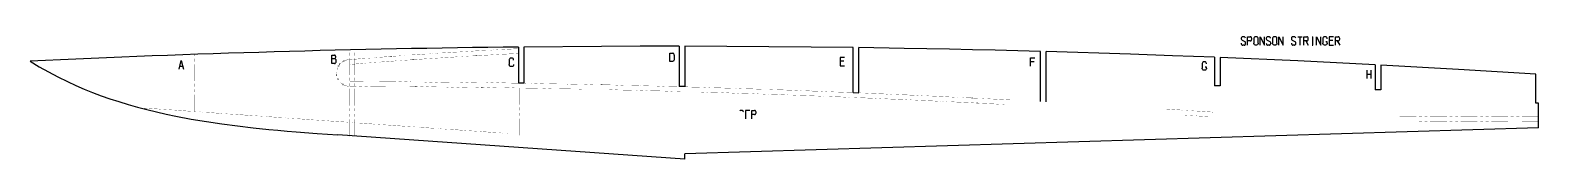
# Model space of a CAD drawing. Header units: inches. Extents: x 12 to 93.9, y 0.3 to 63.4.
# Drawn here: x 27.73 to 61.49, y 60.67 to 63.41 of the extents above; entities that cross this region are included whole.
import ezdxf

# ---------------------------------------------------------------- set-up
doc = ezdxf.new("R2010")
doc.units = ezdxf.units.IN
doc.header["$MEASUREMENT"] = 0

msp = doc.modelspace()

# ---------------------------------------------------------------- hatches: boundary and pattern name
at = {"transparency": 33554559}
for points in [[(34.654, 62.798), (34.658, 62.796), (34.659, 62.794), (34.674, 62.811), (34.673, 62.813), (34.671, 62.814)], [(34.671, 62.814), (34.673, 62.813), (34.674, 62.811), (34.691, 62.828), (34.689, 62.829), (34.688, 62.831)], [(34.689, 62.831), (34.689, 62.829), (34.691, 62.828), (34.709, 62.843), (34.709, 62.844), (34.708, 62.846)], [(34.708, 62.846), (34.709, 62.844), (34.709, 62.841), (34.729, 62.854), (34.728, 62.858), (34.726, 62.859)], [(34.726, 62.859), (34.728, 62.858), (34.729, 62.854), (34.749, 62.866), (34.749, 62.869), (34.748, 62.871)], [(34.748, 62.871), (34.749, 62.869), (34.749, 62.866), (34.771, 62.876), (34.769, 62.878), (34.769, 62.881)], [(34.769, 62.881), (34.769, 62.878), (34.771, 62.876), (34.793, 62.884), (34.793, 62.886), (34.791, 62.889)], [(34.791, 62.889), (34.793, 62.886), (34.793, 62.884), (34.816, 62.891), (34.814, 62.893), (34.814, 62.896)], [(34.838, 62.899), (34.838, 62.894), (34.864, 62.898), (34.863, 62.901), (34.863, 62.903)], [(34.863, 62.903), (34.863, 62.901), (34.864, 62.898), (35.238, 62.928), (35.238, 62.933)], [(35.299, 62.936), (35.299, 62.931), (35.363, 62.936), (35.363, 62.939), (35.361, 62.941)], [(35.299, 62.828), (35.299, 62.823), (35.363, 62.828), (35.363, 62.831), (35.361, 62.833)], [(35.423, 62.946), (35.423, 62.944), (35.424, 62.941), (35.486, 62.946), (35.486, 62.951)], [(35.423, 62.838), (35.423, 62.836), (35.424, 62.833), (35.486, 62.838), (35.486, 62.843)], [(35.546, 62.848), (35.546, 62.843), (35.828, 62.864), (35.828, 62.866), (35.826, 62.869)], [(35.808, 62.976), (35.808, 62.971), (35.921, 62.979), (35.921, 62.981), (35.919, 62.984)], [(35.826, 62.869), (35.828, 62.866), (35.828, 62.864), (35.921, 62.871), (35.921, 62.873), (35.919, 62.876)], [(35.981, 62.988), (35.981, 62.986), (35.983, 62.983), (36.044, 62.988), (36.044, 62.993)], [(35.981, 62.879), (35.981, 62.878), (35.983, 62.874), (36.044, 62.879), (36.044, 62.884)], [(36.283, 63.009), (36.283, 63.004), (36.604, 63.026), (36.604, 63.028), (36.603, 63.031)], [(36.298, 62.903), (36.298, 62.898), (36.604, 62.918), (36.604, 62.921), (36.603, 62.923)], [(36.664, 63.034), (36.666, 63.033), (36.666, 63.029), (36.729, 63.034), (36.728, 63.036), (36.728, 63.039)], [(36.664, 62.926), (36.666, 62.924), (36.666, 62.921), (36.729, 62.926), (36.728, 62.929), (36.728, 62.931)], [(37.473, 63.084), (37.474, 63.083), (37.474, 63.079), (37.538, 63.084), (37.536, 63.086), (37.536, 63.089)], [(37.473, 62.978), (37.474, 62.974), (37.474, 62.973), (37.538, 62.976), (37.536, 62.978), (37.536, 62.981)], [(37.596, 63.093), (37.596, 63.089), (37.598, 63.088), (37.706, 63.094), (37.706, 63.099)], [(37.596, 62.984), (37.596, 62.983), (37.598, 62.979), (37.713, 62.986), (37.713, 62.991)], [(38.158, 63.016), (38.158, 63.011), (38.184, 63.013), (38.184, 63.014), (38.183, 63.018)], [(38.183, 63.018), (38.184, 63.014), (38.184, 63.013), (38.221, 63.014), (38.221, 63.019)], [(34.588, 62.549), (34.589, 62.551), (34.593, 62.551), (34.591, 62.554), (34.586, 62.554)], [(34.591, 62.673), (34.596, 62.673), (34.603, 62.693), (34.599, 62.694), (34.598, 62.694)], [(34.598, 62.694), (34.599, 62.694), (34.603, 62.693), (34.611, 62.714), (34.608, 62.716), (34.606, 62.716)], [(34.606, 62.486), (34.608, 62.486), (34.611, 62.488), (34.609, 62.493), (34.608, 62.491), (34.604, 62.489)], [(34.606, 62.718), (34.608, 62.716), (34.611, 62.714), (34.619, 62.736), (34.618, 62.738), (34.616, 62.738)], [(34.616, 62.464), (34.618, 62.466), (34.621, 62.466), (34.611, 62.488), (34.608, 62.486), (34.606, 62.486)], [(34.616, 62.739), (34.618, 62.738), (34.619, 62.736), (34.631, 62.756), (34.629, 62.758), (34.628, 62.759)], [(34.628, 62.444), (34.629, 62.444), (34.633, 62.446), (34.621, 62.466), (34.618, 62.466), (34.616, 62.464)], [(34.628, 62.759), (34.629, 62.758), (34.631, 62.756), (34.644, 62.776), (34.643, 62.778), (34.641, 62.779)], [(34.641, 62.779), (34.643, 62.778), (34.644, 62.776), (34.659, 62.794), (34.658, 62.796), (34.654, 62.798)], [(34.634, 62.434), (34.636, 62.434), (34.638, 62.436), (34.633, 62.446), (34.629, 62.444), (34.628, 62.443)], [(34.689, 62.371), (34.691, 62.374), (34.693, 62.376), (34.678, 62.389), (34.676, 62.388), (34.674, 62.386)], [(34.708, 62.358), (34.709, 62.359), (34.711, 62.361), (34.693, 62.376), (34.691, 62.374), (34.689, 62.371)], [(34.728, 62.344), (34.729, 62.346), (34.731, 62.348), (34.711, 62.361), (34.709, 62.359), (34.708, 62.358)], [(34.748, 62.333), (34.749, 62.334), (34.751, 62.336), (34.731, 62.348), (34.729, 62.346), (34.728, 62.344)], [(34.769, 62.323), (34.771, 62.324), (34.773, 62.328), (34.751, 62.338), (34.749, 62.334), (34.748, 62.333)], [(34.793, 62.314), (34.793, 62.316), (34.794, 62.319), (34.771, 62.328), (34.771, 62.324), (34.769, 62.323)], [(34.814, 62.308), (34.816, 62.311), (34.816, 62.313), (34.794, 62.319), (34.793, 62.316), (34.793, 62.314)], [(34.838, 62.303), (34.839, 62.306), (34.839, 62.308), (34.816, 62.313), (34.816, 62.308)], [(36.023, 62.298), (36.023, 62.293), (36.359, 62.291), (36.361, 62.294), (36.361, 62.296)], [(36.023, 62.298), (36.023, 62.293), (36.359, 62.291), (36.361, 62.294), (36.361, 62.296)], [(36.361, 62.296), (36.361, 62.294), (36.359, 62.291), (36.398, 62.291), (36.398, 62.296)], [(36.361, 62.296), (36.361, 62.294), (36.359, 62.291), (36.398, 62.291), (36.398, 62.296)], [(39.448, 62.254), (39.448, 62.249), (39.821, 62.243), (39.823, 62.246), (39.823, 62.248)], [(39.448, 62.254), (39.448, 62.249), (39.821, 62.243), (39.823, 62.246), (39.823, 62.248)], [(39.885, 62.246), (39.883, 62.244), (39.883, 62.241), (39.946, 62.241), (39.946, 62.243), (39.948, 62.246)], [(39.885, 62.246), (39.883, 62.244), (39.883, 62.241), (39.946, 62.241), (39.946, 62.243), (39.948, 62.246)], [(40.01, 62.244), (40.008, 62.241), (40.008, 62.239), (40.056, 62.238), (40.056, 62.243)], [(40.01, 62.244), (40.008, 62.241), (40.008, 62.239), (40.056, 62.238), (40.056, 62.243)], [(40.056, 62.243), (40.056, 62.238), (40.071, 62.238), (40.071, 62.241), (40.073, 62.243)], [(40.056, 62.243), (40.056, 62.238), (40.071, 62.238), (40.071, 62.241), (40.073, 62.243)], [(44.118, 62.133), (44.118, 62.129), (44.116, 62.128), (44.18, 62.126), (44.181, 62.128), (44.181, 62.131)], [(44.118, 62.133), (44.118, 62.129), (44.116, 62.128), (44.18, 62.126), (44.181, 62.128), (44.181, 62.131)], [(44.155, 62.239), (44.155, 62.234), (44.216, 62.233), (44.218, 62.234), (44.218, 62.238)], [(44.241, 62.128), (44.241, 62.126), (44.24, 62.123), (44.488, 62.114), (44.488, 62.119)], [(44.241, 62.128), (44.241, 62.126), (44.24, 62.123), (44.488, 62.114), (44.488, 62.119)], [(44.28, 62.234), (44.28, 62.233), (44.278, 62.229), (44.341, 62.228), (44.341, 62.231), (44.343, 62.233)], [(44.403, 62.231), (44.401, 62.228), (44.401, 62.226), (44.776, 62.213), (44.776, 62.218)], [(30.176, 61.828), (30.176, 61.823), (30.216, 61.819), (30.218, 61.821), (30.218, 61.824)], [(30.278, 61.819), (30.276, 61.818), (30.276, 61.814), (30.651, 61.789), (30.651, 61.794)], [(44.925, 62.104), (44.925, 62.099), (45.226, 62.088), (45.228, 62.091), (45.228, 62.093)], [(44.925, 62.104), (44.925, 62.099), (45.226, 62.088), (45.228, 62.091), (45.228, 62.093)], [(45.228, 62.093), (45.228, 62.091), (45.226, 62.088), (45.3, 62.084), (45.3, 62.089)], [(45.228, 62.093), (45.228, 62.091), (45.226, 62.088), (45.3, 62.084), (45.3, 62.089)], [(47.23, 62.118), (47.23, 62.113), (47.285, 62.111), (47.285, 62.113), (47.286, 62.116)], [(47.286, 62.116), (47.285, 62.113), (47.285, 62.111), (47.603, 62.096), (47.605, 62.099), (47.605, 62.101)], [(47.666, 62.099), (47.666, 62.096), (47.665, 62.094), (47.728, 62.091), (47.728, 62.093), (47.73, 62.096)], [(48.1, 61.971), (48.1, 61.968), (48.098, 61.966), (48.161, 61.963), (48.163, 61.964), (48.163, 61.968)], [(48.1, 61.971), (48.1, 61.968), (48.098, 61.966), (48.161, 61.963), (48.163, 61.964), (48.163, 61.968)], [(48.225, 61.964), (48.223, 61.963), (48.223, 61.959), (48.286, 61.956), (48.286, 61.961)], [(48.225, 61.964), (48.223, 61.963), (48.223, 61.959), (48.286, 61.956), (48.286, 61.961)], [(49.035, 62.033), (49.035, 62.031), (49.033, 62.028), (49.096, 62.024), (49.098, 62.028), (49.098, 62.029)], [(49.16, 62.026), (49.158, 62.024), (49.158, 62.021), (49.221, 62.018), (49.221, 62.023)], [(49.323, 62.018), (49.323, 62.016), (49.322, 62.013), (49.657, 61.996), (49.657, 62.001)], [(49.468, 61.903), (49.468, 61.899), (49.466, 61.898), (49.53, 61.894), (49.53, 61.896), (49.532, 61.899)], [(49.468, 61.903), (49.468, 61.899), (49.466, 61.898), (49.53, 61.894), (49.53, 61.896), (49.532, 61.899)], [(53.143, 61.798), (53.142, 61.794), (53.142, 61.793), (53.517, 61.768), (53.517, 61.773)], [(30.838, 61.781), (30.838, 61.776), (30.899, 61.771), (30.901, 61.774), (30.901, 61.776)], [(30.961, 61.773), (30.959, 61.769), (30.959, 61.768), (31.334, 61.741), (31.334, 61.746)], [(31.521, 61.733), (31.521, 61.728), (31.583, 61.724), (31.584, 61.726), (31.584, 61.728)], [(31.644, 61.724), (31.643, 61.721), (31.643, 61.719), (32.018, 61.693), (32.018, 61.698)], [(32.204, 61.684), (32.204, 61.679), (32.266, 61.676), (32.268, 61.678), (32.268, 61.681)], [(32.328, 61.676), (32.326, 61.674), (32.326, 61.671), (32.701, 61.646), (32.701, 61.651)], [(32.888, 61.638), (32.888, 61.633), (32.949, 61.628), (32.951, 61.631), (32.951, 61.633)], [(33.011, 61.629), (33.009, 61.626), (33.009, 61.624), (33.384, 61.598), (33.384, 61.603)], [(33.571, 61.589), (33.571, 61.584), (33.633, 61.579), (33.634, 61.583), (33.634, 61.584)], [(33.694, 61.581), (33.693, 61.578), (33.693, 61.576), (34.068, 61.549), (34.068, 61.554)], [(34.254, 61.541), (34.254, 61.536), (34.316, 61.533), (34.318, 61.534), (34.318, 61.538)], [(34.378, 61.533), (34.376, 61.531), (34.376, 61.528), (34.751, 61.503), (34.751, 61.508)], [(34.938, 61.494), (34.938, 61.489), (34.999, 61.484), (35.001, 61.488), (35.001, 61.489)], [(35.061, 61.486), (35.059, 61.483), (35.059, 61.481), (35.434, 61.454), (35.434, 61.459)], [(35.621, 61.446), (35.621, 61.441), (35.683, 61.436), (35.684, 61.439), (35.684, 61.441)], [(35.744, 61.438), (35.743, 61.434), (35.743, 61.433), (36.118, 61.406), (36.118, 61.411)], [(36.304, 61.398), (36.304, 61.393), (36.366, 61.389), (36.368, 61.391), (36.368, 61.394)], [(36.428, 61.389), (36.426, 61.388), (36.426, 61.384), (36.801, 61.359), (36.801, 61.364)], [(36.988, 61.351), (36.988, 61.346), (37.049, 61.341), (37.051, 61.344), (37.051, 61.346)], [(37.111, 61.343), (37.109, 61.339), (37.109, 61.338), (37.484, 61.311), (37.484, 61.316)], [(37.671, 61.303), (37.671, 61.298), (37.733, 61.293), (37.734, 61.296), (37.734, 61.298)], [(37.794, 61.294), (37.793, 61.291), (37.793, 61.289), (38.168, 61.263), (38.168, 61.268)], [(38.354, 61.254), (38.354, 61.249), (38.416, 61.246), (38.418, 61.248), (38.418, 61.251)]]:
    msp.add_hatch(color=7, dxfattribs=at).paths.add_polyline_path(points)

# ---------------------------------------------------------------- linework, layer by layer
at = {"color": 7, "lineweight": -3}
for points in [[(38.656, 63.183), (38.656, 62.374)], [(42.251, 63.199), (41.383, 63.199), (40.515, 63.196), (38.779, 63.183)], [(38.779, 63.183), (38.779, 62.374)], [(42.251, 63.199), (42.251, 62.296)], [(46.146, 63.171), (45.203, 63.183), (44.258, 63.191), (42.376, 63.199)], [(42.376, 63.199), (42.376, 62.296)], [(46.146, 62.163), (46.146, 63.171)], [(50.34, 63.084), (49.831, 63.098), (49.323, 63.111), (48.815, 63.123), (48.306, 63.134), (47.798, 63.144), (47.29, 63.153), (46.271, 63.169)], [(46.271, 62.158), (46.271, 63.169)], [(54.835, 63.393), (54.832, 63.381)], [(54.832, 63.381), (54.832, 63.366)], [(54.832, 63.366), (54.835, 63.353), (54.842, 63.343), (54.852, 63.336)], [(54.832, 63.268), (54.833, 63.254), (54.838, 63.243), (54.847, 63.233), (54.855, 63.228), (54.867, 63.226)], [(54.895, 63.413), (54.862, 63.413), (54.85, 63.411), (54.842, 63.404), (54.835, 63.393)], [(54.852, 63.336), (54.91, 63.308)], [(54.9, 63.226), (54.867, 63.226)], [(54.922, 63.396), (54.913, 63.406), (54.905, 63.411), (54.895, 63.413)], [(54.9, 63.226), (54.91, 63.228), (54.918, 63.234), (54.927, 63.246), (54.93, 63.259)], [(54.93, 63.276), (54.927, 63.289), (54.918, 63.299), (54.91, 63.308)], [(54.927, 63.384), (54.922, 63.396)], [(54.93, 63.259), (54.93, 63.276)], [(54.972, 63.413), (55.035, 63.413)], [(54.972, 63.226), (54.972, 63.413)], [(55.035, 63.319), (54.972, 63.319)], [(55.047, 63.409), (55.035, 63.413)], [(55.035, 63.319), (55.047, 63.323)], [(55.058, 63.403), (55.047, 63.409)], [(55.047, 63.323), (55.058, 63.329)], [(55.065, 63.389), (55.058, 63.403)], [(55.058, 63.329), (55.065, 63.343)], [(55.068, 63.374), (55.065, 63.389)], [(55.065, 63.343), (55.068, 63.358)], [(55.068, 63.358), (55.068, 63.374)], [(55.113, 63.381), (55.112, 63.366)], [(55.112, 63.366), (55.112, 63.273)], [(55.113, 63.258), (55.112, 63.273)], [(55.118, 63.393), (55.113, 63.381)], [(55.118, 63.246), (55.113, 63.258)], [(55.125, 63.404), (55.118, 63.393)], [(55.125, 63.234), (55.118, 63.246)], [(55.135, 63.409), (55.125, 63.404)], [(55.135, 63.229), (55.125, 63.234)], [(55.147, 63.413), (55.135, 63.409)], [(55.147, 63.226), (55.135, 63.229)], [(55.175, 63.413), (55.147, 63.413)], [(55.175, 63.226), (55.147, 63.226)], [(55.187, 63.409), (55.175, 63.413)], [(55.187, 63.229), (55.175, 63.226)], [(55.197, 63.404), (55.187, 63.409)], [(55.197, 63.234), (55.187, 63.229)], [(55.203, 63.393), (55.197, 63.404)], [(55.203, 63.246), (55.197, 63.234)], [(55.208, 63.381), (55.203, 63.393)], [(55.208, 63.258), (55.203, 63.246)], [(55.21, 63.366), (55.208, 63.381)], [(55.21, 63.273), (55.208, 63.258)], [(55.21, 63.273), (55.21, 63.366)], [(55.252, 63.413), (55.35, 63.226)], [(55.252, 63.226), (55.252, 63.413)], [(55.35, 63.226), (55.35, 63.413)], [(55.397, 63.393), (55.393, 63.381)], [(55.393, 63.381), (55.393, 63.366)], [(55.393, 63.366), (55.397, 63.353), (55.403, 63.343), (55.413, 63.336)], [(55.393, 63.268), (55.395, 63.254), (55.4, 63.243), (55.408, 63.233), (55.417, 63.228), (55.428, 63.226)], [(55.457, 63.413), (55.423, 63.413), (55.412, 63.411), (55.403, 63.404), (55.397, 63.393)], [(55.413, 63.336), (55.472, 63.308)], [(55.462, 63.226), (55.428, 63.226)], [(55.483, 63.396), (55.475, 63.406), (55.467, 63.411), (55.457, 63.413)], [(55.462, 63.226), (55.472, 63.228), (55.48, 63.234), (55.488, 63.246), (55.492, 63.259)], [(55.492, 63.276), (55.488, 63.289), (55.48, 63.299), (55.472, 63.308)], [(55.488, 63.384), (55.483, 63.396)], [(55.492, 63.259), (55.492, 63.276)], [(55.535, 63.381), (55.533, 63.366)], [(55.533, 63.366), (55.533, 63.273)], [(55.535, 63.258), (55.533, 63.273)], [(55.54, 63.393), (55.535, 63.381)], [(55.54, 63.246), (55.535, 63.258)], [(55.547, 63.404), (55.54, 63.393)], [(55.547, 63.234), (55.54, 63.246)], [(55.557, 63.409), (55.547, 63.404)], [(55.557, 63.229), (55.547, 63.234)], [(55.568, 63.413), (55.557, 63.409)], [(55.568, 63.226), (55.557, 63.229)], [(55.597, 63.413), (55.568, 63.413)], [(55.597, 63.226), (55.568, 63.226)], [(55.608, 63.409), (55.597, 63.413)], [(55.608, 63.229), (55.597, 63.226)], [(55.618, 63.404), (55.608, 63.409)], [(55.618, 63.234), (55.608, 63.229)], [(55.625, 63.393), (55.618, 63.404)], [(55.625, 63.246), (55.618, 63.234)], [(55.63, 63.381), (55.625, 63.393)], [(55.63, 63.258), (55.625, 63.246)], [(55.632, 63.366), (55.63, 63.381)], [(55.632, 63.273), (55.63, 63.258)], [(55.632, 63.273), (55.632, 63.366)], [(55.673, 63.413), (55.772, 63.226)], [(55.673, 63.226), (55.673, 63.413)], [(55.772, 63.226), (55.772, 63.413)], [(55.958, 63.393), (55.955, 63.381)], [(55.955, 63.381), (55.955, 63.366)], [(55.955, 63.366), (55.958, 63.353), (55.965, 63.343), (55.975, 63.336)], [(55.955, 63.268), (55.957, 63.254), (55.963, 63.243), (55.97, 63.233), (55.98, 63.228), (55.99, 63.226)], [(56.018, 63.413), (55.985, 63.413), (55.973, 63.411), (55.965, 63.404), (55.958, 63.393)], [(55.975, 63.336), (56.033, 63.308)], [(56.023, 63.226), (55.99, 63.226)], [(56.045, 63.396), (56.037, 63.406), (56.028, 63.411), (56.018, 63.413)], [(56.023, 63.226), (56.033, 63.228), (56.042, 63.234), (56.05, 63.246), (56.053, 63.259)], [(56.053, 63.276), (56.05, 63.289), (56.042, 63.299), (56.033, 63.308)], [(56.05, 63.384), (56.045, 63.396)], [(56.053, 63.259), (56.053, 63.276)], [(56.095, 63.413), (56.193, 63.413)], [(56.145, 63.413), (56.145, 63.226)], [(56.235, 63.226), (56.235, 63.413), (56.299, 63.413)], [(56.299, 63.319), (56.235, 63.319)], [(56.275, 63.319), (56.333, 63.226)], [(56.312, 63.409), (56.299, 63.413)], [(56.299, 63.319), (56.312, 63.323)], [(56.322, 63.403), (56.312, 63.409)], [(56.312, 63.323), (56.322, 63.329)], [(56.33, 63.389), (56.322, 63.403)], [(56.322, 63.329), (56.33, 63.343)], [(56.333, 63.374), (56.33, 63.389)], [(56.33, 63.343), (56.333, 63.358)], [(56.333, 63.358), (56.333, 63.374)], [(56.417, 63.413), (56.433, 63.413)], [(56.417, 63.226), (56.433, 63.226)], [(56.425, 63.413), (56.425, 63.226)], [(56.517, 63.413), (56.615, 63.226)], [(56.517, 63.226), (56.517, 63.413)], [(56.615, 63.226), (56.615, 63.413)], [(56.658, 63.381), (56.657, 63.366)], [(56.657, 63.366), (56.657, 63.273)], [(56.658, 63.258), (56.657, 63.273)], [(56.663, 63.393), (56.658, 63.381)], [(56.663, 63.246), (56.658, 63.258)], [(56.67, 63.404), (56.663, 63.393)], [(56.67, 63.234), (56.663, 63.246)], [(56.68, 63.409), (56.67, 63.404)], [(56.68, 63.229), (56.67, 63.234)], [(56.692, 63.413), (56.68, 63.409)], [(56.692, 63.226), (56.68, 63.229)], [(56.72, 63.413), (56.692, 63.413)], [(56.72, 63.226), (56.692, 63.226)], [(56.732, 63.409), (56.72, 63.413)], [(56.732, 63.229), (56.72, 63.226)], [(56.755, 63.296), (56.723, 63.296)], [(56.742, 63.404), (56.732, 63.409)], [(56.742, 63.234), (56.732, 63.229)], [(56.748, 63.393), (56.742, 63.404)], [(56.748, 63.246), (56.742, 63.234)], [(56.753, 63.381), (56.748, 63.393)], [(56.753, 63.258), (56.748, 63.246)], [(56.755, 63.366), (56.753, 63.381)], [(56.755, 63.273), (56.753, 63.258)], [(56.755, 63.273), (56.755, 63.296)], [(56.797, 63.413), (56.797, 63.226)], [(56.895, 63.413), (56.797, 63.413)], [(56.882, 63.331), (56.797, 63.331)], [(56.797, 63.226), (56.895, 63.226)], [(56.938, 63.226), (56.938, 63.413), (57.002, 63.413)], [(57.002, 63.319), (56.938, 63.319)], [(56.977, 63.319), (57.037, 63.226)], [(57.013, 63.409), (57.002, 63.413)], [(57.002, 63.319), (57.013, 63.323)], [(57.023, 63.403), (57.013, 63.409)], [(57.013, 63.323), (57.023, 63.329)], [(57.032, 63.389), (57.023, 63.403)], [(57.023, 63.329), (57.032, 63.343)], [(57.035, 63.374), (57.032, 63.389)], [(57.032, 63.343), (57.035, 63.358)], [(57.035, 63.358), (57.035, 63.374)], [(27.727, 62.868), (27.931, 62.743), (28.137, 62.626), (28.347, 62.514), (28.561, 62.409), (28.748, 62.324), (28.936, 62.243), (29.126, 62.166), (29.319, 62.094), (29.513, 62.026), (29.709, 61.961), (29.918, 61.898), (30.129, 61.838), (30.341, 61.783), (30.554, 61.729), (30.771, 61.681), (30.988, 61.634), (31.328, 61.571), (31.673, 61.513), (32.018, 61.461), (32.368, 61.416), (32.718, 61.374), (33.069, 61.338), (33.273, 61.319), (33.478, 61.301), (33.683, 61.284), (34.148, 61.248), (34.613, 61.214)], [(31.061, 62.691), (31.109, 62.879), (31.159, 62.691)], [(34.479, 63.003), (34.538, 63.003)], [(34.479, 62.814), (34.479, 63.003)], [(34.538, 62.919), (34.479, 62.919)], [(34.538, 62.814), (34.479, 62.814)], [(34.548, 62.999), (34.538, 63.003)], [(34.538, 62.919), (34.548, 62.924)], [(34.551, 62.916), (34.538, 62.919)], [(34.538, 62.814), (34.551, 62.818)], [(34.558, 62.993), (34.548, 62.999)], [(34.548, 62.924), (34.558, 62.931)], [(34.563, 62.908), (34.551, 62.916)], [(34.551, 62.818), (34.563, 62.826)], [(34.564, 62.981), (34.558, 62.993)], [(34.558, 62.931), (34.564, 62.941)], [(34.573, 62.893), (34.563, 62.908)], [(34.563, 62.826), (34.573, 62.841)], [(34.568, 62.968), (34.564, 62.981)], [(34.564, 62.941), (34.568, 62.954)], [(34.568, 62.954), (34.568, 62.968)], [(34.576, 62.876), (34.573, 62.893)], [(34.573, 62.841), (34.576, 62.858)], [(34.576, 62.858), (34.576, 62.876)], [(38.451, 62.901), (38.449, 62.888)], [(38.449, 62.888), (38.449, 62.794)], [(38.456, 62.914), (38.451, 62.901)], [(38.463, 62.924), (38.456, 62.914)], [(38.473, 62.931), (38.463, 62.924)], [(38.483, 62.934), (38.473, 62.931)], [(38.514, 62.934), (38.483, 62.934)], [(38.524, 62.931), (38.514, 62.934)], [(38.534, 62.924), (38.524, 62.931)], [(38.541, 62.914), (38.534, 62.924)], [(38.546, 62.901), (38.541, 62.914)], [(38.548, 62.888), (38.546, 62.901)], [(42.045, 63.048), (42.108, 63.048)], [(42.045, 62.861), (42.045, 63.048)], [(42.108, 62.861), (42.045, 62.861)], [(42.118, 63.046), (42.108, 63.048)], [(42.118, 62.863), (42.108, 62.861)], [(42.128, 63.039), (42.118, 63.046)], [(42.128, 62.869), (42.118, 62.863)], [(42.136, 63.029), (42.128, 63.039)], [(42.136, 62.879), (42.128, 62.869)], [(42.141, 63.016), (42.136, 63.029)], [(42.141, 62.894), (42.136, 62.879)], [(42.143, 63.001), (42.141, 63.016)], [(42.143, 62.908), (42.141, 62.894)], [(42.143, 63.001), (42.143, 62.908)], [(45.853, 62.951), (45.853, 62.763)], [(45.951, 62.951), (45.853, 62.951)], [(45.936, 62.869), (45.853, 62.869)], [(50.116, 62.941), (50.215, 62.941)], [(50.116, 62.754), (50.116, 62.941)], [(50.116, 62.859), (50.2, 62.859)], [(50.34, 61.961), (50.34, 63.084)], [(54.235, 62.953), (53.293, 62.989), (52.35, 63.023), (50.465, 63.081)], [(50.465, 61.954), (50.465, 63.081)], [(53.958, 62.818), (53.957, 62.804)], [(53.957, 62.804), (53.957, 62.711)], [(53.963, 62.831), (53.958, 62.818)], [(53.97, 62.843), (53.963, 62.831)], [(53.98, 62.848), (53.97, 62.843)], [(53.992, 62.851), (53.98, 62.848)], [(54.02, 62.851), (53.992, 62.851)], [(54.033, 62.848), (54.02, 62.851)], [(54.042, 62.843), (54.033, 62.848)], [(54.05, 62.831), (54.042, 62.843)], [(54.053, 62.818), (54.05, 62.831)], [(54.055, 62.804), (54.053, 62.818)], [(54.235, 62.953), (54.235, 62.313)], [(57.832, 62.786), (56.963, 62.829), (56.097, 62.871), (54.36, 62.948)], [(54.36, 62.948), (54.36, 62.313)], [(31.144, 62.748), (31.076, 62.748)], [(38.451, 62.779), (38.449, 62.794)], [(38.456, 62.766), (38.451, 62.779)], [(38.463, 62.756), (38.456, 62.766)], [(38.473, 62.749), (38.463, 62.756)], [(38.483, 62.748), (38.473, 62.749)], [(38.514, 62.748), (38.483, 62.748)], [(38.524, 62.749), (38.514, 62.748)], [(38.534, 62.756), (38.524, 62.749)], [(38.541, 62.766), (38.534, 62.756)], [(38.546, 62.779), (38.541, 62.766)], [(38.548, 62.794), (38.546, 62.779)], [(45.853, 62.763), (45.951, 62.763)], [(53.958, 62.696), (53.957, 62.711)], [(53.963, 62.684), (53.958, 62.696)], [(53.97, 62.673), (53.963, 62.684)], [(53.98, 62.668), (53.97, 62.673)], [(53.992, 62.664), (53.98, 62.668)], [(54.02, 62.664), (53.992, 62.664)], [(54.033, 62.668), (54.02, 62.664)], [(54.055, 62.734), (54.023, 62.734)], [(54.042, 62.673), (54.033, 62.668)], [(54.05, 62.684), (54.042, 62.673)], [(54.053, 62.696), (54.05, 62.684)], [(54.055, 62.711), (54.053, 62.696)], [(54.055, 62.711), (54.055, 62.734)], [(57.64, 62.664), (57.64, 62.476)], [(57.739, 62.571), (57.64, 62.571)], [(57.739, 62.476), (57.739, 62.664)], [(57.832, 62.786), (57.832, 62.228)], [(61.427, 62.578), (60.559, 62.631), (59.692, 62.683), (57.957, 62.779)], [(57.957, 62.779), (57.957, 62.228)], [(61.427, 61.929), (61.427, 62.578)], [(38.779, 62.374), (38.656, 62.374)], [(42.376, 62.296), (42.251, 62.296)], [(46.146, 62.163), (46.271, 62.158)], [(54.36, 62.313), (54.235, 62.313)], [(57.957, 62.228), (57.832, 62.228)], [(61.488, 61.929), (61.427, 61.929)], [(61.488, 61.376), (61.488, 61.929)], [(43.62, 61.759), (43.61, 61.753)], [(43.631, 61.763), (43.62, 61.759)], [(43.66, 61.763), (43.631, 61.763)], [(43.671, 61.759), (43.66, 61.763)], [(43.681, 61.753), (43.671, 61.759)], [(43.688, 61.743), (43.681, 61.753)], [(43.693, 61.729), (43.688, 61.743)], [(43.736, 61.763), (43.736, 61.576)], [(43.835, 61.763), (43.736, 61.763)], [(43.878, 61.576), (43.878, 61.763), (43.941, 61.763)], [(43.941, 61.669), (43.878, 61.669)], [(43.953, 61.759), (43.941, 61.763)], [(43.941, 61.669), (43.953, 61.673)], [(43.963, 61.753), (43.953, 61.759)], [(43.953, 61.673), (43.963, 61.679)], [(43.971, 61.739), (43.963, 61.753)], [(43.963, 61.679), (43.971, 61.693)], [(43.975, 61.724), (43.971, 61.739)], [(43.971, 61.693), (43.975, 61.708)], [(43.975, 61.708), (43.975, 61.724)], [(42.376, 60.671), (34.613, 61.214)], [(61.488, 61.376), (42.376, 60.793)], [(42.376, 60.671), (42.376, 60.793)]]:
    msp.add_lwpolyline(points, dxfattribs=at)
for points in [[(34.671, 62.814), (34.671, 62.814), (34.673, 62.813)], [(34.708, 62.846), (34.708, 62.846), (34.709, 62.844)], [(34.726, 62.859), (34.726, 62.859), (34.728, 62.858)], [(34.748, 62.871), (34.748, 62.871), (34.749, 62.869)], [(34.769, 62.881), (34.769, 62.878)], [(34.791, 62.889), (34.791, 62.889), (34.793, 62.886)], [(34.814, 62.896), (34.814, 62.893)], [(34.838, 62.899), (34.838, 62.898)], [(35.808, 62.976), (35.808, 62.973)], [(35.826, 62.869), (35.826, 62.869), (35.828, 62.866)], [(36.283, 63.009), (36.283, 63.006)], [(36.298, 62.903), (36.298, 62.899)], [(37.231, 63.071), (37.231, 63.068)], [(37.241, 62.963), (37.241, 62.961)], [(37.706, 63.099), (37.706, 63.096)], [(37.713, 62.991), (37.713, 62.989)], [(38.181, 63.124), (38.181, 63.123)], [(38.183, 63.018), (38.183, 63.018), (38.184, 63.014)], [(34.583, 62.601), (34.586, 62.601)], [(34.584, 62.578), (34.586, 62.578)], [(34.586, 62.554), (34.589, 62.554)], [(34.598, 62.694), (34.599, 62.694)], [(34.606, 62.486), (34.608, 62.486)], [(34.616, 62.464), (34.616, 62.464), (34.618, 62.466)], [(34.628, 62.759), (34.628, 62.759), (34.629, 62.758)], [(34.641, 62.779), (34.641, 62.779), (34.643, 62.778)], [(34.654, 62.798), (34.654, 62.798), (34.658, 62.796)], [(34.689, 62.371), (34.689, 62.371), (34.691, 62.374)], [(34.708, 62.358), (34.708, 62.358), (34.709, 62.359)], [(34.728, 62.344), (34.728, 62.344), (34.729, 62.346)], [(34.748, 62.333), (34.748, 62.333), (34.749, 62.334)], [(34.769, 62.323), (34.769, 62.323), (34.771, 62.324)], [(34.793, 62.314), (34.793, 62.316)], [(36.361, 62.296), (36.361, 62.294)], [(36.361, 62.296), (36.361, 62.294)], [(37.711, 62.389), (37.711, 62.388)], [(37.838, 62.281), (37.838, 62.278)], [(37.838, 62.281), (37.838, 62.278)], [(40.056, 62.243), (40.056, 62.241)], [(40.056, 62.243), (40.056, 62.241)], [(40.515, 62.341), (40.515, 62.339)], [(41.383, 62.321), (41.383, 62.319)], [(41.533, 62.209), (41.533, 62.208)], [(41.533, 62.209), (41.533, 62.208)], [(42.273, 62.189), (42.273, 62.188)], [(42.273, 62.189), (42.273, 62.188)], [(43.011, 62.168), (43.011, 62.166)], [(43.011, 62.168), (43.011, 62.166)], [(43.75, 62.144), (43.75, 62.143)], [(43.75, 62.144), (43.75, 62.143)], [(45.203, 62.201), (45.203, 62.199)], [(44.488, 62.119), (44.488, 62.118)], [(44.488, 62.119), (44.488, 62.118)], [(45.228, 62.093), (45.228, 62.091)], [(45.228, 62.093), (45.228, 62.091)], [(45.966, 62.064), (45.966, 62.061)], [(45.966, 62.064), (45.966, 62.061)], [(47.286, 62.116), (47.286, 62.116), (47.285, 62.113)], [(47.443, 62.001), (47.443, 61.998)], [(47.443, 62.001), (47.443, 61.998)], [(47.795, 62.091), (47.795, 62.093), (47.795, 62.093)], [(48.813, 62.044), (48.813, 62.041)], [(48.92, 61.931), (48.92, 61.928)], [(48.92, 61.931), (48.92, 61.928)], [(49.323, 62.018), (49.323, 62.016)]]:
    msp.add_lwpolyline(points, close=True, dxfattribs=at)
msp.add_arc((41.933, -240.262), 303.462, 90.61879, 92.68317, dxfattribs=at)
at = {"color": 7, "lineweight": -3, "transparency": 33554559}
for points in [[(38.281, 63.129), (38.281, 63.124), (38.658, 63.149), (38.658, 63.144)], [(31.276, 63.019), (31.271, 63.019), (31.276, 62.984), (31.271, 62.984)], [(31.276, 62.923), (31.271, 62.923), (31.276, 62.859), (31.271, 62.859)], [(31.399, 63.019), (31.394, 63.019), (31.399, 62.984), (31.394, 62.984)], [(31.399, 62.923), (31.394, 62.923), (31.399, 62.859), (31.394, 62.859)], [(34.688, 62.831), (34.689, 62.831), (34.689, 62.829)], [(34.814, 62.896), (34.814, 62.891), (34.838, 62.899), (34.838, 62.896)], [(34.858, 62.903), (34.859, 62.898), (34.861, 62.903), (34.861, 62.898)], [(34.871, 63.123), (34.866, 63.123), (34.871, 63.118), (34.866, 63.118)], [(34.871, 63.056), (34.866, 63.056), (34.871, 62.993), (34.866, 62.993)], [(34.871, 62.933), (34.866, 62.933), (34.871, 62.558), (34.866, 62.558)], [(34.883, 62.796), (34.883, 62.791), (35.238, 62.824), (35.238, 62.819)], [(34.996, 63.123), (34.991, 63.123), (34.996, 63.118), (34.991, 63.118)], [(34.996, 63.056), (34.991, 63.056), (34.996, 62.993), (34.991, 62.993)], [(34.996, 62.933), (34.991, 62.933), (34.996, 62.558), (34.991, 62.558)], [(35.546, 62.956), (35.546, 62.951), (35.808, 62.976), (35.808, 62.971)], [(36.106, 62.998), (36.106, 62.993), (36.169, 63.001), (36.169, 62.996)], [(36.106, 62.889), (36.106, 62.884), (36.169, 62.893), (36.169, 62.888)], [(36.229, 63.006), (36.229, 63.001), (36.283, 63.009), (36.283, 63.004)], [(36.229, 62.898), (36.229, 62.893), (36.298, 62.903), (36.298, 62.898)], [(36.789, 63.043), (36.789, 63.038), (36.853, 63.048), (36.853, 63.043)], [(36.789, 62.934), (36.789, 62.929), (36.853, 62.939), (36.853, 62.934)], [(36.913, 63.051), (36.913, 63.046), (37.231, 63.071), (37.231, 63.066)], [(36.913, 62.943), (36.913, 62.938), (37.241, 62.963), (37.241, 62.958)], [(37.231, 63.071), (37.231, 63.066), (37.288, 63.074), (37.288, 63.069)], [(37.241, 62.963), (37.241, 62.958), (37.288, 62.966), (37.288, 62.961)], [(37.349, 63.078), (37.349, 63.073), (37.413, 63.081), (37.413, 63.076)], [(37.349, 62.969), (37.349, 62.964), (37.413, 62.973), (37.413, 62.968)], [(37.706, 63.099), (37.706, 63.094), (37.971, 63.113), (37.971, 63.108)], [(37.713, 62.991), (37.713, 62.986), (37.971, 63.006), (37.971, 63.001)], [(38.033, 63.116), (38.033, 63.111), (38.096, 63.121), (38.096, 63.116)], [(38.033, 63.009), (38.033, 63.004), (38.096, 63.013), (38.096, 63.008)], [(38.158, 63.124), (38.158, 63.119), (38.181, 63.124), (38.181, 63.119)], [(38.181, 63.124), (38.181, 63.119), (38.221, 63.128), (38.221, 63.123)], [(38.281, 63.023), (38.281, 63.018), (38.658, 63.041), (38.658, 63.036)], [(31.276, 62.799), (31.271, 62.799), (31.276, 62.424), (31.271, 62.424)], [(31.399, 62.799), (31.394, 62.799), (31.399, 62.424), (31.394, 62.424)], [(34.583, 62.601), (34.588, 62.601), (34.583, 62.613), (34.588, 62.613)], [(34.584, 62.578), (34.589, 62.578), (34.583, 62.601), (34.588, 62.601)], [(34.586, 62.554), (34.591, 62.554), (34.584, 62.578), (34.589, 62.578)], [(34.606, 62.716), (34.606, 62.718), (34.608, 62.716), (34.606, 62.718)], [(34.616, 62.738), (34.616, 62.739), (34.618, 62.738)], [(34.871, 62.496), (34.866, 62.496), (34.871, 62.433), (34.866, 62.433)], [(34.996, 62.496), (34.991, 62.496), (34.996, 62.433), (34.991, 62.433)], [(31.276, 62.363), (31.271, 62.363), (31.276, 62.299), (31.271, 62.299)], [(31.276, 62.238), (31.271, 62.238), (31.276, 62.174), (31.271, 62.174)], [(31.399, 62.363), (31.394, 62.363), (31.399, 62.299), (31.394, 62.299)], [(31.399, 62.238), (31.394, 62.238), (31.399, 62.174), (31.394, 62.174)], [(34.628, 62.443), (34.628, 62.444), (34.629, 62.444)], [(34.816, 62.308), (34.814, 62.308), (34.816, 62.311)], [(34.839, 62.303), (34.838, 62.303), (34.839, 62.306)], [(34.886, 62.299), (34.886, 62.304), (34.839, 62.303), (34.839, 62.308)], [(34.871, 62.371), (34.866, 62.371), (34.871, 62.308), (34.866, 62.308)], [(34.871, 62.248), (34.866, 62.248), (34.871, 61.873), (34.866, 61.873)], [(34.881, 62.304), (34.881, 62.299), (35.028, 62.304), (35.028, 62.299)], [(34.881, 62.304), (34.881, 62.299), (35.028, 62.304), (35.028, 62.299)], [(34.883, 62.413), (34.883, 62.408), (35.231, 62.411), (35.231, 62.406)], [(34.996, 62.371), (34.991, 62.371), (34.996, 62.308), (34.991, 62.308)], [(34.996, 62.248), (34.991, 62.248), (34.996, 61.873), (34.991, 61.873)], [(35.089, 62.304), (35.089, 62.299), (35.153, 62.303), (35.153, 62.298)], [(35.089, 62.304), (35.089, 62.299), (35.153, 62.303), (35.153, 62.298)], [(35.214, 62.303), (35.214, 62.298), (35.278, 62.303), (35.278, 62.298)], [(35.214, 62.303), (35.214, 62.298), (35.278, 62.303), (35.278, 62.298)], [(35.293, 62.409), (35.293, 62.404), (35.356, 62.409), (35.356, 62.404)], [(35.338, 62.303), (35.338, 62.298), (35.713, 62.299), (35.713, 62.294)], [(35.338, 62.303), (35.338, 62.298), (35.713, 62.299), (35.713, 62.294)], [(35.418, 62.409), (35.418, 62.404), (35.481, 62.409), (35.481, 62.404)], [(35.541, 62.408), (35.541, 62.403), (35.916, 62.406), (35.916, 62.401)], [(35.774, 62.299), (35.774, 62.294), (35.838, 62.299), (35.838, 62.294)], [(35.774, 62.299), (35.774, 62.294), (35.838, 62.299), (35.838, 62.294)], [(35.899, 62.299), (35.899, 62.294), (35.963, 62.299), (35.963, 62.294)], [(35.899, 62.299), (35.899, 62.294), (35.963, 62.299), (35.963, 62.294)], [(35.978, 62.406), (35.978, 62.401), (36.041, 62.406), (36.041, 62.401)], [(36.103, 62.404), (36.103, 62.399), (36.166, 62.404), (36.166, 62.399)], [(36.226, 62.404), (36.226, 62.399), (36.601, 62.401), (36.601, 62.396)], [(36.459, 62.296), (36.459, 62.291), (36.523, 62.294), (36.523, 62.289)], [(36.459, 62.296), (36.459, 62.291), (36.523, 62.294), (36.523, 62.289)], [(36.584, 62.294), (36.584, 62.289), (36.648, 62.294), (36.648, 62.289)], [(36.584, 62.294), (36.584, 62.289), (36.648, 62.294), (36.648, 62.289)], [(36.663, 62.401), (36.663, 62.396), (36.726, 62.401), (36.726, 62.396)], [(36.708, 62.293), (36.708, 62.288), (37.083, 62.289), (37.083, 62.284)], [(36.708, 62.293), (36.708, 62.288), (37.083, 62.289), (37.083, 62.284)], [(36.788, 62.401), (36.788, 62.396), (36.851, 62.399), (36.851, 62.394)], [(36.911, 62.399), (36.911, 62.394), (37.286, 62.394), (37.286, 62.389)], [(37.144, 62.289), (37.144, 62.284), (37.208, 62.288), (37.208, 62.283)], [(37.144, 62.289), (37.144, 62.284), (37.208, 62.288), (37.208, 62.283)], [(37.269, 62.288), (37.269, 62.283), (37.333, 62.286), (37.333, 62.281)], [(37.269, 62.288), (37.269, 62.283), (37.333, 62.286), (37.333, 62.281)], [(37.348, 62.394), (37.348, 62.389), (37.411, 62.393), (37.411, 62.388)], [(37.393, 62.286), (37.393, 62.281), (37.768, 62.281), (37.768, 62.276)], [(37.393, 62.286), (37.393, 62.281), (37.768, 62.281), (37.768, 62.276)], [(37.473, 62.393), (37.473, 62.388), (37.536, 62.393), (37.536, 62.388)], [(37.596, 62.391), (37.596, 62.386), (37.711, 62.389), (37.711, 62.384)], [(37.711, 62.389), (37.711, 62.384), (37.971, 62.386), (37.971, 62.381)], [(37.829, 62.281), (37.829, 62.276), (37.838, 62.281), (37.838, 62.276)], [(37.829, 62.281), (37.829, 62.276), (37.838, 62.281), (37.838, 62.276)], [(37.838, 62.281), (37.838, 62.276), (37.893, 62.279), (37.893, 62.274)], [(37.838, 62.281), (37.838, 62.276), (37.893, 62.279), (37.893, 62.274)], [(37.954, 62.279), (37.954, 62.274), (38.018, 62.278), (38.018, 62.273)], [(37.954, 62.279), (37.954, 62.274), (38.018, 62.278), (38.018, 62.273)], [(38.033, 62.386), (38.033, 62.381), (38.096, 62.384), (38.096, 62.379)], [(38.078, 62.278), (38.078, 62.273), (38.453, 62.273), (38.453, 62.268)], [(38.078, 62.278), (38.078, 62.273), (38.453, 62.273), (38.453, 62.268)], [(38.158, 62.384), (38.158, 62.379), (38.221, 62.383), (38.221, 62.378)], [(38.281, 62.383), (38.281, 62.378), (38.658, 62.376), (38.658, 62.371)], [(38.514, 62.271), (38.514, 62.266), (38.578, 62.269), (38.578, 62.264)], [(38.514, 62.271), (38.514, 62.266), (38.578, 62.269), (38.578, 62.264)], [(38.639, 62.269), (38.639, 62.264), (38.703, 62.268), (38.703, 62.263)], [(38.639, 62.269), (38.639, 62.264), (38.703, 62.268), (38.703, 62.263)], [(38.669, 61.891), (38.674, 61.891), (38.669, 62.269), (38.674, 62.269)], [(38.763, 62.268), (38.763, 62.263), (39.138, 62.261), (39.138, 62.256)], [(38.763, 62.268), (38.763, 62.263), (39.138, 62.261), (39.138, 62.256)], [(38.778, 62.374), (38.778, 62.369), (38.826, 62.374), (38.826, 62.369)], [(38.778, 61.889), (38.783, 61.889), (38.778, 62.266), (38.783, 62.266)], [(38.888, 62.373), (38.888, 62.368), (38.951, 62.371), (38.951, 62.366)], [(39.013, 62.371), (39.013, 62.366), (39.076, 62.369), (39.076, 62.364)], [(39.136, 62.368), (39.136, 62.363), (39.511, 62.361), (39.511, 62.356)], [(39.199, 62.259), (39.199, 62.254), (39.263, 62.259), (39.263, 62.254)], [(39.199, 62.259), (39.199, 62.254), (39.263, 62.259), (39.263, 62.254)], [(39.325, 62.258), (39.325, 62.253), (39.388, 62.256), (39.388, 62.251)], [(39.325, 62.258), (39.325, 62.253), (39.388, 62.256), (39.388, 62.251)], [(39.573, 62.359), (39.573, 62.354), (39.636, 62.358), (39.636, 62.353)], [(39.698, 62.358), (39.698, 62.353), (39.761, 62.356), (39.761, 62.351)], [(39.821, 62.354), (39.821, 62.349), (40.196, 62.348), (40.196, 62.343)], [(40.258, 62.346), (40.258, 62.341), (40.321, 62.346), (40.321, 62.341)], [(40.383, 62.344), (40.383, 62.339), (40.446, 62.343), (40.446, 62.338)], [(40.506, 62.341), (40.506, 62.336), (40.515, 62.341), (40.515, 62.336)], [(40.515, 62.341), (40.515, 62.336), (40.881, 62.333), (40.881, 62.328)], [(40.693, 62.229), (40.693, 62.224), (40.756, 62.228), (40.756, 62.223)], [(40.693, 62.229), (40.693, 62.224), (40.756, 62.228), (40.756, 62.223)], [(40.816, 62.226), (40.816, 62.221), (41.191, 62.218), (41.191, 62.213)], [(40.816, 62.226), (40.816, 62.221), (41.191, 62.218), (41.191, 62.213)], [(40.943, 62.331), (40.943, 62.326), (41.006, 62.329), (41.006, 62.324)], [(41.068, 62.329), (41.068, 62.324), (41.131, 62.328), (41.131, 62.323)], [(41.191, 62.326), (41.191, 62.321), (41.383, 62.321), (41.383, 62.316)], [(41.253, 62.216), (41.253, 62.211), (41.316, 62.214), (41.316, 62.209)], [(41.253, 62.216), (41.253, 62.211), (41.316, 62.214), (41.316, 62.209)], [(41.378, 62.213), (41.378, 62.208), (41.441, 62.211), (41.441, 62.206)], [(41.378, 62.213), (41.378, 62.208), (41.441, 62.211), (41.441, 62.206)], [(41.383, 62.321), (41.383, 62.316), (41.566, 62.316), (41.566, 62.311)], [(41.501, 62.211), (41.501, 62.206), (41.533, 62.209), (41.533, 62.204)], [(41.501, 62.211), (41.501, 62.206), (41.533, 62.209), (41.533, 62.204)], [(41.533, 62.209), (41.533, 62.204), (41.876, 62.201), (41.876, 62.196)], [(41.533, 62.209), (41.533, 62.204), (41.876, 62.201), (41.876, 62.196)], [(41.628, 62.314), (41.628, 62.309), (41.691, 62.313), (41.691, 62.308)], [(41.753, 62.311), (41.753, 62.306), (41.816, 62.309), (41.816, 62.304)], [(41.876, 62.308), (41.876, 62.303), (42.253, 62.298), (42.253, 62.293)], [(41.938, 62.199), (41.938, 62.194), (42.001, 62.198), (42.001, 62.193)], [(41.938, 62.199), (41.938, 62.194), (42.001, 62.198), (42.001, 62.193)], [(42.063, 62.196), (42.063, 62.191), (42.126, 62.194), (42.126, 62.189)], [(42.063, 62.196), (42.063, 62.191), (42.126, 62.194), (42.126, 62.189)], [(42.186, 62.193), (42.186, 62.188), (42.273, 62.189), (42.273, 62.184)], [(42.186, 62.193), (42.186, 62.188), (42.273, 62.189), (42.273, 62.184)], [(42.373, 62.294), (42.373, 62.289), (42.723, 62.284), (42.723, 62.279)], [(42.748, 62.176), (42.748, 62.171), (42.811, 62.174), (42.811, 62.169)], [(42.748, 62.176), (42.748, 62.171), (42.811, 62.174), (42.811, 62.169)], [(42.785, 62.283), (42.785, 62.278), (42.848, 62.279), (42.848, 62.274)], [(42.871, 62.173), (42.871, 62.168), (43.011, 62.168), (43.011, 62.163)], [(42.871, 62.173), (42.871, 62.168), (43.011, 62.168), (43.011, 62.163)], [(42.91, 62.278), (42.91, 62.273), (42.973, 62.276), (42.973, 62.271)], [(43.011, 62.168), (43.011, 62.163), (43.246, 62.161), (43.246, 62.156)], [(43.011, 62.168), (43.011, 62.163), (43.246, 62.161), (43.246, 62.156)], [(43.033, 62.274), (43.033, 62.269), (43.408, 62.263), (43.408, 62.258)], [(43.308, 62.159), (43.308, 62.154), (43.371, 62.158), (43.371, 62.153)], [(43.308, 62.159), (43.308, 62.154), (43.371, 62.158), (43.371, 62.153)], [(43.433, 62.154), (43.433, 62.149), (43.496, 62.153), (43.496, 62.148)], [(43.433, 62.154), (43.433, 62.149), (43.496, 62.153), (43.496, 62.148)], [(43.47, 62.261), (43.47, 62.256), (43.533, 62.259), (43.533, 62.254)], [(43.556, 62.151), (43.556, 62.146), (43.75, 62.144), (43.75, 62.139)], [(43.556, 62.151), (43.556, 62.146), (43.75, 62.144), (43.75, 62.139)], [(43.595, 62.256), (43.595, 62.251), (43.658, 62.254), (43.658, 62.249)], [(43.718, 62.253), (43.718, 62.248), (44.093, 62.241), (44.093, 62.236)], [(43.75, 62.144), (43.75, 62.139), (43.931, 62.139), (43.931, 62.134)], [(43.75, 62.144), (43.75, 62.139), (43.931, 62.139), (43.931, 62.134)], [(43.993, 62.136), (43.993, 62.131), (44.056, 62.134), (44.056, 62.129)], [(43.993, 62.136), (43.993, 62.131), (44.056, 62.134), (44.056, 62.129)], [(44.838, 62.214), (44.838, 62.209), (44.901, 62.213), (44.901, 62.208)], [(44.963, 62.211), (44.963, 62.206), (45.026, 62.208), (45.026, 62.203)], [(45.086, 62.206), (45.086, 62.201), (45.203, 62.201), (45.203, 62.196)], [(45.203, 62.201), (45.203, 62.196), (45.461, 62.191), (45.461, 62.186)], [(45.523, 62.189), (45.523, 62.184), (45.586, 62.186), (45.586, 62.181)], [(45.648, 62.184), (45.648, 62.179), (45.711, 62.181), (45.711, 62.176)], [(45.771, 62.179), (45.771, 62.174), (46.148, 62.164), (46.148, 62.159)], [(46.268, 62.159), (46.268, 62.154), (46.271, 62.159), (46.271, 62.154)], [(46.296, 62.158), (46.296, 62.153), (46.36, 62.156), (46.36, 62.151)], [(46.421, 62.153), (46.421, 62.148), (46.485, 62.151), (46.485, 62.146)], [(46.545, 62.148), (46.545, 62.143), (46.92, 62.131), (46.92, 62.126)], [(46.981, 62.129), (46.981, 62.124), (47.045, 62.126), (47.045, 62.121)], [(30.713, 61.789), (30.713, 61.784), (30.776, 61.784), (30.776, 61.779)], [(31.276, 62.114), (31.271, 62.114), (31.276, 61.736), (31.271, 61.736)], [(31.399, 62.114), (31.394, 62.114), (31.399, 61.736), (31.394, 61.736)], [(34.871, 61.811), (34.866, 61.811), (34.871, 61.748), (34.866, 61.748)], [(34.996, 61.811), (34.991, 61.811), (34.996, 61.748), (34.991, 61.748)], [(38.669, 61.768), (38.674, 61.768), (38.669, 61.831), (38.674, 61.831)], [(38.778, 61.766), (38.783, 61.766), (38.778, 61.829), (38.783, 61.829)], [(44.488, 62.119), (44.488, 62.114), (44.615, 62.114), (44.615, 62.109)], [(44.488, 62.119), (44.488, 62.114), (44.615, 62.114), (44.615, 62.109)], [(44.676, 62.113), (44.676, 62.108), (44.74, 62.111), (44.74, 62.106)], [(44.676, 62.113), (44.676, 62.108), (44.74, 62.111), (44.74, 62.106)], [(44.801, 62.108), (44.801, 62.103), (44.865, 62.106), (44.865, 62.101)], [(44.801, 62.108), (44.801, 62.103), (44.865, 62.106), (44.865, 62.101)], [(45.361, 62.088), (45.361, 62.083), (45.425, 62.084), (45.425, 62.079)], [(45.361, 62.088), (45.361, 62.083), (45.425, 62.084), (45.425, 62.079)], [(45.486, 62.083), (45.486, 62.078), (45.55, 62.081), (45.55, 62.076)], [(45.486, 62.083), (45.486, 62.078), (45.55, 62.081), (45.55, 62.076)], [(45.61, 62.078), (45.61, 62.073), (45.966, 62.064), (45.966, 62.059)], [(45.61, 62.078), (45.61, 62.073), (45.966, 62.064), (45.966, 62.059)], [(45.966, 62.064), (45.966, 62.059), (45.985, 62.063), (45.985, 62.058)], [(45.966, 62.064), (45.966, 62.059), (45.985, 62.063), (45.985, 62.058)], [(46.046, 62.061), (46.046, 62.056), (46.11, 62.058), (46.11, 62.053)], [(46.046, 62.061), (46.046, 62.056), (46.11, 62.058), (46.11, 62.053)], [(46.171, 62.056), (46.171, 62.051), (46.235, 62.053), (46.235, 62.048)], [(46.171, 62.056), (46.171, 62.051), (46.235, 62.053), (46.235, 62.048)], [(46.295, 62.051), (46.295, 62.046), (46.668, 62.034), (46.668, 62.029)], [(46.295, 62.051), (46.295, 62.046), (46.668, 62.034), (46.668, 62.029)], [(46.73, 62.033), (46.73, 62.028), (46.793, 62.029), (46.793, 62.024)], [(46.73, 62.033), (46.73, 62.028), (46.793, 62.029), (46.793, 62.024)], [(46.855, 62.026), (46.855, 62.021), (46.918, 62.024), (46.918, 62.019)], [(46.855, 62.026), (46.855, 62.021), (46.918, 62.024), (46.918, 62.019)], [(46.978, 62.021), (46.978, 62.016), (47.353, 62.004), (47.353, 61.999)], [(46.978, 62.021), (46.978, 62.016), (47.353, 62.004), (47.353, 61.999)], [(47.106, 62.124), (47.106, 62.119), (47.17, 62.121), (47.17, 62.116)], [(47.415, 62.003), (47.415, 61.998), (47.443, 62.001), (47.443, 61.996)], [(47.415, 62.003), (47.415, 61.998), (47.443, 62.001), (47.443, 61.996)], [(47.443, 62.001), (47.443, 61.996), (47.478, 61.999), (47.478, 61.994)], [(47.443, 62.001), (47.443, 61.996), (47.478, 61.999), (47.478, 61.994)], [(47.54, 61.996), (47.54, 61.991), (47.603, 61.993), (47.603, 61.988)], [(47.54, 61.996), (47.54, 61.991), (47.603, 61.993), (47.603, 61.988)], [(47.663, 61.991), (47.663, 61.986), (48.038, 61.973), (48.038, 61.968)], [(47.663, 61.991), (47.663, 61.986), (48.038, 61.973), (48.038, 61.968)], [(47.79, 62.093), (47.79, 62.088), (47.795, 62.093), (47.795, 62.088)], [(47.795, 62.093), (47.795, 62.088), (47.853, 62.089), (47.853, 62.084)], [(47.913, 62.088), (47.913, 62.083), (48.288, 62.069), (48.288, 62.064)], [(48.346, 61.959), (48.346, 61.954), (48.721, 61.941), (48.721, 61.936)], [(48.346, 61.959), (48.346, 61.954), (48.721, 61.941), (48.721, 61.936)], [(48.35, 62.066), (48.35, 62.061), (48.413, 62.063), (48.413, 62.058)], [(48.475, 62.061), (48.475, 62.056), (48.538, 62.058), (48.538, 62.053)], [(48.598, 62.054), (48.598, 62.049), (48.813, 62.044), (48.813, 62.039)], [(48.783, 61.938), (48.783, 61.933), (48.846, 61.934), (48.846, 61.929)], [(48.783, 61.938), (48.783, 61.933), (48.846, 61.934), (48.846, 61.929)], [(48.813, 62.044), (48.813, 62.039), (48.973, 62.036), (48.973, 62.031)], [(48.908, 61.931), (48.908, 61.926), (48.92, 61.931), (48.92, 61.926)], [(48.908, 61.931), (48.908, 61.926), (48.92, 61.931), (48.92, 61.926)], [(48.92, 61.931), (48.92, 61.926), (48.972, 61.928), (48.972, 61.923)], [(48.92, 61.931), (48.92, 61.926), (48.972, 61.928), (48.972, 61.923)], [(49.032, 61.924), (49.032, 61.919), (49.406, 61.906), (49.406, 61.901)], [(49.032, 61.924), (49.032, 61.919), (49.406, 61.906), (49.406, 61.901)], [(49.281, 62.019), (49.281, 62.014), (49.323, 62.018), (49.323, 62.013)], [(31.396, 61.741), (31.396, 61.736), (31.459, 61.738), (31.459, 61.733)], [(32.079, 61.694), (32.079, 61.689), (32.143, 61.689), (32.143, 61.684)], [(32.763, 61.646), (32.763, 61.641), (32.826, 61.641), (32.826, 61.636)], [(33.446, 61.598), (33.446, 61.593), (33.509, 61.594), (33.509, 61.589)], [(34.129, 61.551), (34.129, 61.546), (34.193, 61.546), (34.193, 61.541)], [(34.813, 61.503), (34.813, 61.498), (34.876, 61.498), (34.876, 61.493)], [(34.871, 61.686), (34.866, 61.686), (34.871, 61.623), (34.866, 61.623)], [(34.871, 61.563), (34.866, 61.563), (34.871, 61.184), (34.866, 61.184)], [(34.996, 61.686), (34.991, 61.686), (34.996, 61.623), (34.991, 61.623)], [(34.996, 61.563), (34.991, 61.563), (34.996, 61.184), (34.991, 61.184)], [(35.496, 61.454), (35.496, 61.449), (35.559, 61.451), (35.559, 61.446)], [(38.669, 61.643), (38.674, 61.643), (38.669, 61.706), (38.674, 61.706)], [(38.669, 61.206), (38.674, 61.206), (38.669, 61.581), (38.674, 61.581)], [(38.778, 61.641), (38.783, 61.641), (38.778, 61.704), (38.783, 61.704)], [(53.57, 61.661), (53.57, 61.656), (53.633, 61.656), (53.633, 61.651)], [(53.57, 61.661), (53.57, 61.656), (53.633, 61.656), (53.633, 61.651)], [(53.578, 61.769), (53.578, 61.764), (53.642, 61.764), (53.642, 61.759)], [(53.695, 61.653), (53.695, 61.648), (53.758, 61.649), (53.758, 61.644)], [(53.695, 61.653), (53.695, 61.648), (53.758, 61.649), (53.758, 61.644)], [(53.703, 61.761), (53.703, 61.756), (53.767, 61.756), (53.767, 61.751)], [(53.818, 61.644), (53.818, 61.639), (54.085, 61.628), (54.085, 61.623)], [(53.818, 61.644), (53.818, 61.639), (54.085, 61.628), (54.085, 61.623)], [(53.827, 61.753), (53.827, 61.748), (54.2, 61.728), (54.2, 61.723)], [(58.748, 61.631), (58.748, 61.626), (58.374, 61.631), (58.374, 61.626)], [(58.874, 61.631), (58.874, 61.626), (58.81, 61.631), (58.81, 61.626)], [(58.874, 61.524), (58.874, 61.519), (58.81, 61.524), (58.81, 61.519)], [(58.999, 61.631), (58.999, 61.626), (58.935, 61.631), (58.935, 61.626)], [(58.999, 61.524), (58.999, 61.519), (58.935, 61.524), (58.935, 61.519)], [(59.434, 61.631), (59.434, 61.626), (59.059, 61.631), (59.059, 61.626)], [(59.434, 61.524), (59.434, 61.519), (59.059, 61.524), (59.059, 61.519)], [(59.559, 61.631), (59.559, 61.626), (59.495, 61.631), (59.495, 61.626)], [(59.559, 61.524), (59.559, 61.519), (59.495, 61.524), (59.495, 61.519)], [(59.683, 61.631), (59.683, 61.626), (59.62, 61.631), (59.62, 61.626)], [(59.683, 61.524), (59.683, 61.519), (59.62, 61.524), (59.62, 61.519)], [(60.119, 61.631), (60.119, 61.626), (59.743, 61.631), (59.743, 61.626)], [(60.119, 61.524), (60.119, 61.519), (59.743, 61.524), (59.743, 61.519)], [(60.243, 61.631), (60.243, 61.626), (60.18, 61.631), (60.18, 61.626)], [(60.243, 61.524), (60.243, 61.519), (60.18, 61.524), (60.18, 61.519)], [(60.368, 61.631), (60.368, 61.626), (60.305, 61.631), (60.305, 61.626)], [(60.368, 61.524), (60.368, 61.519), (60.305, 61.524), (60.305, 61.519)], [(60.804, 61.631), (60.804, 61.626), (60.428, 61.631), (60.428, 61.626)], [(60.804, 61.524), (60.804, 61.519), (60.428, 61.524), (60.428, 61.519)], [(60.928, 61.631), (60.928, 61.626), (60.865, 61.631), (60.865, 61.626)], [(61.053, 61.631), (61.053, 61.626), (60.99, 61.631), (60.99, 61.626)], [(61.492, 61.631), (61.492, 61.626), (61.113, 61.631), (61.113, 61.626)], [(61.492, 61.524), (61.492, 61.519), (61.113, 61.524), (61.113, 61.519)], [(36.179, 61.408), (36.179, 61.403), (36.243, 61.403), (36.243, 61.398)], [(36.863, 61.359), (36.863, 61.354), (36.926, 61.354), (36.926, 61.349)], [(37.546, 61.311), (37.546, 61.306), (37.609, 61.308), (37.609, 61.303)], [(38.229, 61.264), (38.229, 61.259), (38.293, 61.259), (38.293, 61.254)], [(42.373, 60.876), (42.378, 60.876), (42.373, 60.939), (42.378, 60.939)], [(42.373, 60.789), (42.378, 60.789), (42.373, 60.814), (42.378, 60.814)]]:
    msp.add_solid(points, dxfattribs=at)

doc.saveas('drawing.dxf')
